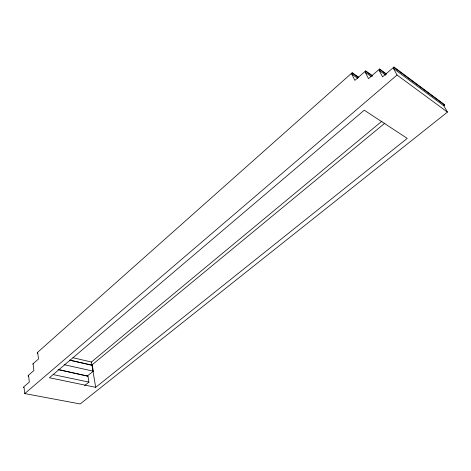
<?xml version="1.0" encoding="UTF-8"?>
<svg xmlns="http://www.w3.org/2000/svg" width="471" height="471" viewBox="0 0 471 471"><rect width="100%" height="100%" fill="white"/><g stroke="black" fill="none" stroke-linecap="round" stroke-linejoin="round"><path stroke-width="0.71" d="M358.767 77.297L352.178 72.722L37.227 352.667L37.309 353.327L37.745 352.944L38.504 358.996L32.664 364.136M372.225 75.548L365.661 70.886L354.881 80.376L351.737 74.1L352.52 73.405L352.178 72.722M386.709 74.171L379.573 68.99L368.499 78.651L365.213 72.287L366.02 71.58L365.661 70.886M444.6 105.115L394.333 67.747L393.479 68.483L443.782 105.775L444.6 105.115L444.206 104.427L393.939 67.041L382.558 76.873L379.12 70.414L379.95 69.696L379.573 68.99M24.739 393.573L397.071 75.03L447.45 112.104L80.17 403.959L24.739 393.573L24.05 387.356L23.627 387.721L23.55 387.044L29.326 382.058L28.613 375.893L28.183 376.27L28.107 375.593L33.912 370.53L33.094 363.759M72.946 357.742L91.427 362.011L381.952 121.165M69.814 360.091L91.774 365.096L384.948 123.09M58.975 369.823L87.418 375.976L93.293 371.172L92.316 365.372L91.88 365.732L91.774 365.096M84.662 385.555L88.919 382.111L87.959 376.258L87.524 376.617L87.418 375.976M95.695 387.327L407.227 138.38L364.26 110.202L49.408 377.754L95.695 387.327L91.427 362.011M53.199 374.592L88.919 382.111M64.121 364.689L93.293 371.172M69.637 360.203L92.316 365.372M58.033 369.441L87.959 376.258M352.52 73.405L358.513 77.562M351.737 74.1L357.73 78.251M366.02 71.58L372.585 76.237M365.213 72.287L371.183 76.514M379.12 70.414L385.743 75.213M379.95 69.696L385.89 74.012M443.782 105.775L447.45 112.104M393.939 67.041L394.333 67.747M393.479 68.483L397.071 75.03"/></g></svg>
